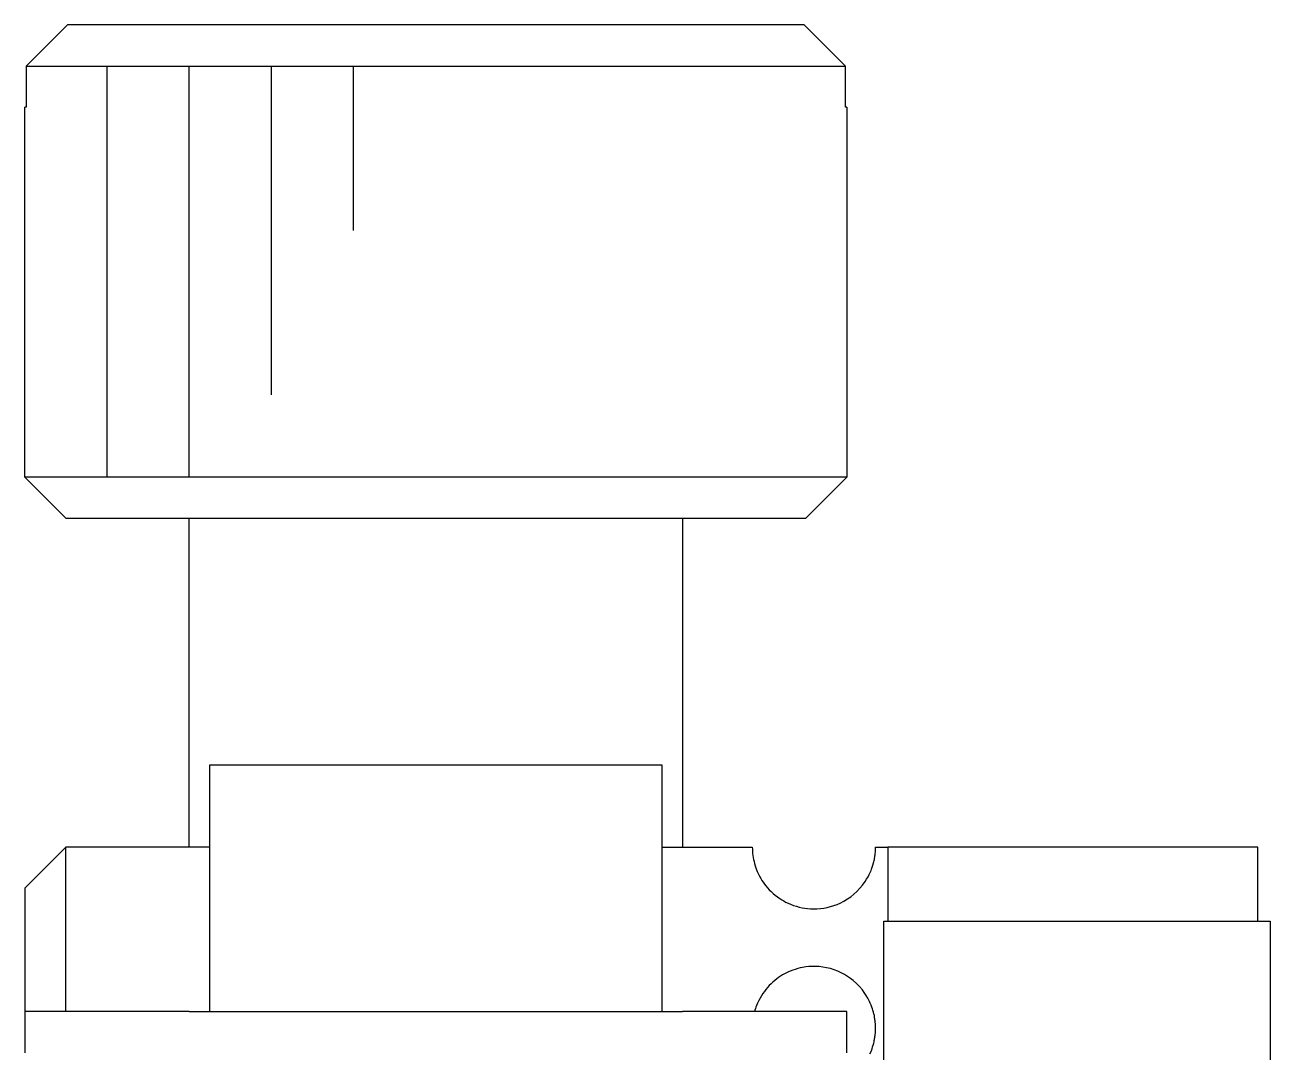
# Model space of a CAD drawing. Extents: x 10 to 454, y 10 to 251.
# Drawn here: x 438.34 to 453.49, y 173.97 to 186.46 of the extents above; entities that cross this region are included whole.
import ezdxf

# ---------------------------------------------------------------- set-up
doc = ezdxf.new("R2010")
doc.units = 0
doc.layers.get('0').update_dxf_attribs({"linetype": 'CONTINUOUS'})

msp = doc.modelspace()

# ---------------------------------------------------------------- linework, layer by layer
at = {"color": 7, "linetype": 'CONTINUOUS'}
for p, q in [((438.855, 186.461), (438.353, 185.961)), ((447.819, 186.461), (438.855, 186.461)), ((448.321, 185.961), (447.819, 186.461)), ((438.353, 185.961), (448.321, 185.961)), ((438.353, 185.961), (438.353, 185.461)), ((448.321, 185.461), (448.321, 185.961)), ((438.353, 185.461), (438.337, 185.461)), ((438.337, 180.961), (438.337, 185.461)), ((448.337, 185.461), (448.321, 185.461)), ((448.337, 185.461), (448.337, 180.961)), ((448.337, 180.961), (438.337, 180.961)), ((438.837, 180.461), (438.337, 180.961)), ((448.337, 180.961), (447.837, 180.461)), ((438.837, 180.461), (447.837, 180.461)), ((440.337, 176.461), (440.337, 180.461)), ((446.337, 180.461), (446.337, 176.461)), ((440.587, 177.461), (446.087, 177.461)), ((440.587, 174.461), (440.587, 177.461)), ((446.087, 177.461), (446.087, 174.461)), ((438.337, 175.961), (438.837, 176.461)), ((438.837, 174.461), (438.837, 176.461)), ((440.587, 176.461), (438.837, 176.461)), ((446.087, 176.461), (447.187, 176.461)), ((447.187, 176.461), (447.188, 176.435)), ((447.188, 176.435), (447.189, 176.409)), ((447.189, 176.409), (447.191, 176.383)), ((447.191, 176.383), (447.194, 176.359)), ((447.194, 176.359), (447.198, 176.336)), ((448.677, 176.34), (448.679, 176.354)), ((448.679, 176.354), (448.681, 176.369)), ((448.681, 176.369), (448.683, 176.384)), ((448.683, 176.384), (448.685, 176.399)), ((448.685, 176.399), (448.686, 176.411)), ((448.686, 176.424), (448.687, 176.436)), ((448.686, 176.411), (448.686, 176.424)), ((448.687, 176.461), (448.837, 176.461)), ((448.687, 176.448), (448.687, 176.461)), ((448.687, 176.436), (448.687, 176.448)), ((453.337, 176.461), (448.837, 176.461)), ((448.837, 176.461), (448.837, 175.561)), ((453.337, 175.561), (453.337, 176.461)), ((447.198, 176.336), (447.202, 176.312)), ((447.202, 176.312), (447.208, 176.286)), ((447.208, 176.286), (447.214, 176.261)), ((447.214, 176.261), (447.222, 176.235)), ((447.222, 176.235), (447.23, 176.211)), ((447.23, 176.211), (447.239, 176.187)), ((448.632, 176.178), (448.639, 176.195)), ((448.639, 176.195), (448.647, 176.219)), ((448.647, 176.219), (448.655, 176.244)), ((448.655, 176.244), (448.662, 176.27)), ((448.662, 176.27), (448.666, 176.283)), ((448.666, 176.283), (448.669, 176.297)), ((448.669, 176.297), (448.672, 176.312)), ((448.672, 176.312), (448.675, 176.325)), ((448.675, 176.325), (448.677, 176.34)), ((447.239, 176.187), (447.248, 176.164)), ((447.248, 176.164), (447.263, 176.132)), ((447.263, 176.132), (447.279, 176.101)), ((447.279, 176.101), (447.292, 176.079)), ((447.292, 176.079), (447.305, 176.057)), ((447.305, 176.057), (447.319, 176.036)), ((448.53, 176.001), (448.561, 176.044)), ((448.561, 176.044), (448.578, 176.072)), ((448.578, 176.072), (448.595, 176.1)), ((448.595, 176.1), (448.61, 176.13)), ((448.61, 176.13), (448.625, 176.162)), ((448.625, 176.162), (448.632, 176.178)), ((438.337, 175.961), (438.337, 174.461)), ((447.319, 176.036), (447.335, 176.013)), ((447.335, 176.013), (447.352, 175.992)), ((447.352, 175.992), (447.373, 175.967)), ((447.373, 175.967), (447.394, 175.944)), ((447.394, 175.944), (447.416, 175.921)), ((447.416, 175.921), (447.441, 175.898)), ((447.441, 175.898), (447.466, 175.877)), ((448.424, 175.89), (448.461, 175.924)), ((448.461, 175.924), (448.497, 175.962)), ((448.497, 175.962), (448.53, 176.001)), ((447.466, 175.877), (447.494, 175.856)), ((447.494, 175.856), (447.523, 175.836)), ((447.523, 175.836), (447.546, 175.821)), ((447.546, 175.821), (447.569, 175.807)), ((447.569, 175.807), (447.593, 175.794)), ((447.593, 175.794), (447.623, 175.78)), ((447.623, 175.78), (447.654, 175.766)), ((447.654, 175.766), (447.688, 175.753)), ((447.688, 175.753), (447.723, 175.742)), ((447.723, 175.742), (447.757, 175.733)), ((448.14, 175.739), (448.18, 175.751)), ((448.18, 175.751), (448.218, 175.765)), ((448.218, 175.765), (448.255, 175.782)), ((448.255, 175.782), (448.3, 175.805)), ((448.3, 175.805), (448.344, 175.831)), ((448.344, 175.831), (448.385, 175.859)), ((448.385, 175.859), (448.424, 175.89)), ((447.757, 175.733), (447.792, 175.725)), ((447.792, 175.725), (447.826, 175.719)), ((447.826, 175.719), (447.86, 175.715)), ((447.86, 175.715), (447.894, 175.712)), ((447.894, 175.712), (447.928, 175.711)), ((447.928, 175.711), (447.972, 175.712)), ((447.972, 175.712), (448.016, 175.715)), ((448.016, 175.715), (448.058, 175.721)), ((448.058, 175.721), (448.1, 175.729)), ((448.1, 175.729), (448.14, 175.739)), ((448.787, 175.561), (453.487, 175.561)), ((448.787, 172.961), (448.787, 175.561)), ((453.487, 175.561), (453.487, 172.961)), ((447.74, 174.984), (447.71, 174.975)), ((447.77, 174.992), (447.74, 174.984)), ((447.8, 174.998), (447.77, 174.992)), ((447.839, 175.004), (447.8, 174.998)), ((447.877, 175.008), (447.839, 175.004)), ((447.915, 175.01), (447.877, 175.008)), ((447.952, 175.011), (447.915, 175.01)), ((447.999, 175.008), (447.952, 175.011)), ((448.045, 175.003), (447.999, 175.008)), ((448.09, 174.995), (448.045, 175.003)), ((448.137, 174.984), (448.09, 174.995)), ((448.183, 174.969), (448.137, 174.984)), ((447.461, 174.841), (447.438, 174.821)), ((447.485, 174.859), (447.461, 174.841)), ((447.508, 174.876), (447.485, 174.859)), ((447.532, 174.892), (447.508, 174.876)), ((447.556, 174.907), (447.532, 174.892)), ((447.587, 174.924), (447.556, 174.907)), ((447.618, 174.939), (447.587, 174.924)), ((447.648, 174.953), (447.618, 174.939)), ((447.679, 174.965), (447.648, 174.953)), ((447.71, 174.975), (447.679, 174.965)), ((448.227, 174.953), (448.183, 174.969)), ((448.269, 174.934), (448.227, 174.953)), ((448.308, 174.913), (448.269, 174.934)), ((448.346, 174.89), (448.308, 174.913)), ((448.382, 174.865), (448.346, 174.89)), ((448.416, 174.838), (448.382, 174.865)), ((448.455, 174.803), (448.416, 174.838)), ((447.315, 174.68), (447.298, 174.654)), ((447.334, 174.706), (447.315, 174.68)), ((447.353, 174.731), (447.334, 174.706)), ((447.372, 174.754), (447.353, 174.731)), ((447.394, 174.778), (447.372, 174.754)), ((447.416, 174.8), (447.394, 174.778)), ((447.438, 174.821), (447.416, 174.8)), ((448.492, 174.765), (448.455, 174.803)), ((448.526, 174.725), (448.492, 174.765)), ((448.55, 174.693), (448.526, 174.725)), ((448.572, 174.659), (448.55, 174.693)), ((447.239, 174.535), (447.232, 174.517)), ((447.252, 174.566), (447.239, 174.535)), ((447.266, 174.596), (447.252, 174.566)), ((447.282, 174.625), (447.266, 174.596)), ((447.298, 174.654), (447.282, 174.625)), ((448.593, 174.624), (448.572, 174.659)), ((448.613, 174.586), (448.593, 174.624)), ((448.623, 174.563), (448.613, 174.586)), ((448.633, 174.54), (448.623, 174.563)), ((448.643, 174.515), (448.633, 174.54)), ((438.337, 174.461), (438.337, 173.961)), ((440.337, 174.461), (438.337, 174.461)), ((440.337, 174.461), (446.337, 174.461)), ((448.337, 174.461), (446.337, 174.461)), ((447.22, 174.48), (447.214, 174.461)), ((447.226, 174.498), (447.22, 174.48)), ((447.232, 174.517), (447.226, 174.498)), ((448.337, 173.961), (448.337, 174.461)), ((448.649, 174.496), (448.643, 174.515)), ((448.655, 174.477), (448.649, 174.496)), ((448.661, 174.456), (448.655, 174.477)), ((448.667, 174.435), (448.661, 174.456)), ((448.669, 174.424), (448.667, 174.435)), ((448.672, 174.412), (448.669, 174.424)), ((448.674, 174.4), (448.672, 174.412)), ((448.676, 174.387), (448.674, 174.4)), ((448.678, 174.375), (448.676, 174.387)), ((448.68, 174.362), (448.678, 174.375)), ((448.682, 174.349), (448.68, 174.362)), ((448.683, 174.336), (448.682, 174.349)), ((448.684, 174.326), (448.683, 174.336)), ((448.685, 174.315), (448.684, 174.326)), ((448.686, 174.305), (448.685, 174.315)), ((448.686, 174.295), (448.686, 174.305)), ((448.687, 174.284), (448.686, 174.295)), ((448.686, 174.221), (448.687, 174.231)), ((448.687, 174.273), (448.687, 174.284)), ((448.687, 174.263), (448.687, 174.273)), ((448.687, 174.253), (448.687, 174.263)), ((448.687, 174.242), (448.687, 174.253)), ((448.687, 174.231), (448.687, 174.242)), ((448.658, 174.055), (448.665, 174.079)), ((448.665, 174.079), (448.668, 174.093)), ((448.668, 174.093), (448.671, 174.108)), ((448.671, 174.108), (448.674, 174.122)), ((448.674, 174.122), (448.676, 174.134)), ((448.676, 174.134), (448.678, 174.146)), ((448.678, 174.146), (448.68, 174.158)), ((448.68, 174.158), (448.682, 174.17)), ((448.682, 174.17), (448.683, 174.18)), ((448.683, 174.18), (448.684, 174.19)), ((448.684, 174.19), (448.685, 174.2)), ((448.685, 174.21), (448.686, 174.221)), ((448.685, 174.2), (448.685, 174.21)), ((448.619, 173.947), (448.632, 173.977)), ((448.632, 173.977), (448.644, 174.009)), ((448.644, 174.009), (448.651, 174.031)), ((448.651, 174.031), (448.658, 174.055))]:
    msp.add_line(p, q, dxfattribs=at)
at = {"color": 3, "linetype": 'CONTINUOUS'}
for p, q in [((439.337, 180.961), (439.337, 185.961)), ((440.337, 180.961), (440.337, 185.961)), ((441.337, 181.961), (441.337, 185.961)), ((442.337, 183.961), (442.337, 185.961))]:
    msp.add_line(p, q, dxfattribs=at)

doc.saveas('drawing.dxf')
